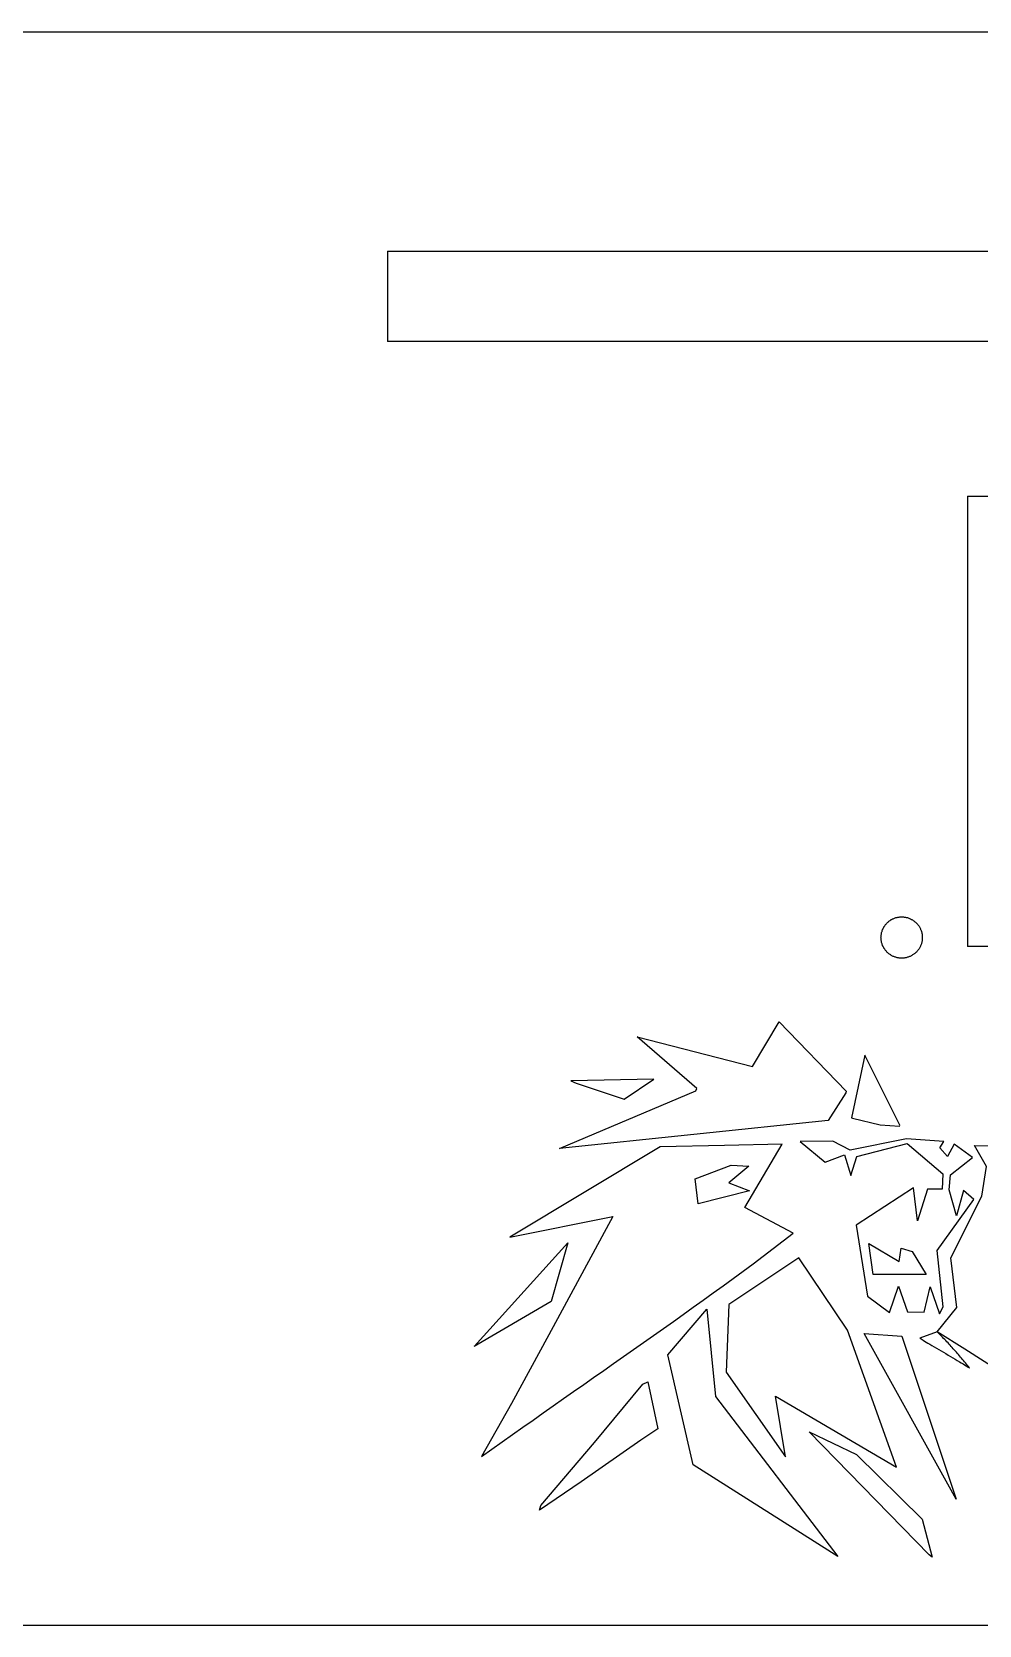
# Model space of a CAD drawing. Extents: x 1 to 453, y -1 to 123.
# Drawn here: x 143.6 to 216.9, y -0.5 to 122.9 of the extents above; entities that cross this region are included whole.
import ezdxf

# ---------------------------------------------------------------- set-up
doc = ezdxf.new("R2010")
doc.units = 0
doc.layers.get('0').update_dxf_attribs({"linetype": 'CONTINUOUS'})

msp = doc.modelspace()

# ---------------------------------------------------------------- linework, layer by layer
at = {"color": 1}
for points in [[(78.68, 122.89), (222.44, 122.89)], [(171.15, 105.9), (282.16, 105.9)], [(171.15, 105.9), (171.15, 98.91)], [(282.16, 98.91), (171.15, 98.91)], [(216.05, 86.92), (240.53, 86.92)], [(216.05, 86.92), (216.05, 52.04)], [(210.15, 54.13), (210.2, 54.15), (210.25, 54.18), (210.3, 54.2), (210.35, 54.22), (210.4, 54.24), (210.45, 54.26), (210.5, 54.28), (210.56, 54.29), (210.61, 54.3), (210.66, 54.31), (210.71, 54.32), (210.77, 54.33), (210.82, 54.34), (210.87, 54.34), (210.93, 54.34), (210.98, 54.34), (211.03, 54.34), (211.09, 54.34), (211.14, 54.33), (211.19, 54.32), (211.25, 54.31), (211.3, 54.3), (211.35, 54.29), (211.4, 54.28), (211.45, 54.26), (211.51, 54.24), (211.56, 54.22), (211.61, 54.2), (211.66, 54.18), (211.7, 54.15), (211.75, 54.13)], [(209.35, 52.74), (209.36, 52.8), (209.36, 52.85), (209.36, 52.91), (209.37, 52.96), (209.38, 53.01), (209.39, 53.07), (209.4, 53.12), (209.41, 53.17), (209.43, 53.22), (209.45, 53.28), (209.46, 53.33), (209.48, 53.37), (209.51, 53.42), (209.53, 53.47), (209.56, 53.52), (209.58, 53.57), (209.61, 53.61), (209.64, 53.65), (209.67, 53.7), (209.7, 53.74), (209.74, 53.78), (209.77, 53.82), (209.81, 53.86), (209.85, 53.9), (209.89, 53.94), (209.93, 53.97), (209.97, 54.01), (210.02, 54.04), (210.06, 54.07), (210.11, 54.1), (210.15, 54.13)], [(211.75, 54.13), (211.8, 54.1), (211.85, 54.07), (211.89, 54.04), (211.93, 54.01), (211.98, 53.97), (212.02, 53.94), (212.06, 53.9), (212.1, 53.86), (212.13, 53.82), (212.17, 53.78), (212.2, 53.74), (212.24, 53.7), (212.27, 53.65), (212.3, 53.61), (212.32, 53.57), (212.35, 53.52), (212.38, 53.47), (212.4, 53.42), (212.42, 53.37), (212.44, 53.33), (212.46, 53.28), (212.48, 53.22), (212.49, 53.17), (212.51, 53.12), (212.52, 53.07), (212.53, 53.01), (212.54, 52.96), (212.54, 52.91), (212.55, 52.85), (212.55, 52.8), (212.55, 52.74)], [(210.15, 51.36), (210.11, 51.39), (210.06, 51.42), (210.02, 51.45), (209.97, 51.48), (209.93, 51.51), (209.89, 51.55), (209.85, 51.59), (209.81, 51.62), (209.77, 51.66), (209.74, 51.7), (209.7, 51.74), (209.67, 51.79), (209.64, 51.83), (209.61, 51.87), (209.58, 51.92), (209.56, 51.97), (209.53, 52.01), (209.51, 52.06), (209.48, 52.11), (209.46, 52.16), (209.45, 52.21), (209.43, 52.26), (209.41, 52.31), (209.4, 52.36), (209.39, 52.42), (209.38, 52.47), (209.37, 52.52), (209.36, 52.58), (209.36, 52.63), (209.36, 52.69), (209.35, 52.74)], [(212.55, 52.74), (212.55, 52.69), (212.55, 52.63), (212.54, 52.58), (212.54, 52.52), (212.53, 52.47), (212.52, 52.42), (212.51, 52.36), (212.49, 52.31), (212.48, 52.26), (212.46, 52.21), (212.44, 52.16), (212.42, 52.11), (212.4, 52.06), (212.38, 52.01), (212.35, 51.97), (212.32, 51.92), (212.3, 51.87), (212.27, 51.83), (212.24, 51.79), (212.2, 51.74), (212.17, 51.7), (212.13, 51.66), (212.1, 51.62), (212.06, 51.59), (212.02, 51.55), (211.98, 51.51), (211.93, 51.48), (211.89, 51.45), (211.85, 51.42), (211.8, 51.39), (211.75, 51.36)], [(240.53, 52.04), (216.05, 52.04)], [(211.75, 51.36), (211.7, 51.33), (211.66, 51.31), (211.61, 51.28), (211.56, 51.26), (211.51, 51.24), (211.45, 51.22), (211.4, 51.21), (211.35, 51.19), (211.3, 51.18), (211.25, 51.17), (211.19, 51.16), (211.14, 51.15), (211.09, 51.15), (211.03, 51.15), (210.98, 51.14), (210.93, 51.14), (210.87, 51.15), (210.82, 51.15), (210.77, 51.15), (210.71, 51.16), (210.66, 51.17), (210.61, 51.18), (210.56, 51.19), (210.5, 51.21), (210.45, 51.22), (210.4, 51.24), (210.35, 51.26), (210.3, 51.28), (210.25, 51.31), (210.2, 51.33), (210.15, 51.36)], [(202.55, 29.85), (198.82, 31.82), (201.69, 36.73), (197.24, 36.64), (192.25, 36.52), (180.61, 29.53), (188.59, 31.14), (183.64, 21.98), (180.73, 16.66), (178.42, 12.54)], [(178.42, 12.54), (179.23, 13.11), (180.03, 13.69), (180.82, 14.25), (181.62, 14.82), (182.41, 15.37), (183.2, 15.93), (183.98, 16.48), (184.77, 17.03), (185.55, 17.58), (186.33, 18.12), (187.1, 18.66), (187.88, 19.2), (188.65, 19.75), (189.42, 20.29), (190.2, 20.83), (190.97, 21.37), (191.74, 21.91), (192.51, 22.46), (193.28, 23), (194.04, 23.55), (194.81, 24.1), (195.58, 24.65), (196.35, 25.21), (197.13, 25.77), (197.9, 26.34), (198.67, 26.91), (199.45, 27.48), (200.22, 28.07), (201, 28.65), (201.78, 29.25), (202.56, 29.85)], [(202.56, 29.85), (202.55, 29.85)], [(213.69, 22.21), (212.35, 21.71), (212.35, 21.71)], [(212.35, 21.71), (212.37, 21.7), (212.4, 21.68), (212.46, 21.65), (212.53, 21.6), (212.62, 21.55), (212.73, 21.48), (212.85, 21.41), (212.99, 21.33), (213.14, 21.24), (213.3, 21.15), (213.46, 21.05), (213.64, 20.94), (213.82, 20.84), (214, 20.73), (214.19, 20.62), (214.37, 20.51), (214.56, 20.4), (214.74, 20.29), (214.92, 20.18), (215.1, 20.08), (215.26, 19.98), (215.42, 19.88), (215.57, 19.79), (215.71, 19.71), (215.83, 19.64), (215.94, 19.57), (216.03, 19.52), (216.1, 19.47), (216.16, 19.44), (216.19, 19.42), (216.21, 19.41)], [(216.21, 19.41), (216.13, 19.51), (216.05, 19.6), (215.98, 19.7), (215.9, 19.79), (215.82, 19.88), (215.74, 19.98), (215.67, 20.07), (215.59, 20.16), (215.51, 20.25), (215.43, 20.35), (215.35, 20.44), (215.27, 20.53), (215.19, 20.62), (215.11, 20.71), (215.03, 20.8), (214.95, 20.89), (214.87, 20.98), (214.78, 21.07), (214.7, 21.16), (214.62, 21.25), (214.54, 21.34), (214.45, 21.43), (214.37, 21.52), (214.29, 21.61), (214.2, 21.69), (214.12, 21.78), (214.03, 21.87), (213.95, 21.95), (213.86, 22.04), (213.78, 22.13), (213.69, 22.21)], [(0.52, -0.52), (453.18, -0.52)]]:
    msp.add_lwpolyline(points, dxfattribs=at)
for points in [[(212.55, 52.74)], [(206.62, 40.72), (205.27, 38.58), (184.46, 36.39), (195.01, 40.86), (195.1, 41.04), (190.48, 45.04), (199.39, 42.76), (201.47, 46.2), (206.65, 40.83)], [(207.14, 38.74), (209.29, 38.24), (210.78, 38.12), (210.82, 38.2), (208.1, 43.63), (207.06, 38.78)], [(185.76, 41.47), (189.46, 40.21), (191.75, 41.76), (185.34, 41.65), (185.76, 41.47)], [(206.96, 36.27), (205.61, 36.96), (203.1, 36.93), (205.02, 35.35), (206.53, 35.9), (207.02, 34.31), (207.47, 35.77), (211.38, 36.8), (214.14, 34.45), (214.08, 33.26), (212.94, 33.24), (212.18, 30.81), (211.86, 33.36), (207.44, 30.45), (208.3, 24.96), (210.01, 23.69), (210.71, 25.74), (211.4, 23.76), (212.7, 23.73), (213.17, 25.68), (213.89, 23.6), (214.17, 24.13), (213.71, 28.5), (216.55, 32.44), (215.75, 33.14), (215.21, 31.18), (214.62, 33.21), (214.74, 34.35), (216.44, 35.71), (215.03, 36.74), (214.5, 35.78), (213.9, 36.46), (214.21, 36.94), (211.32, 37.15), (206.96, 36.26)], [(216.6, 36.63), (273.92, 36.47), (268.33, 19.06), (218.85, 18.96), (215.85, 20.87), (213.7, 22.21), (215.22, 24.09), (214.77, 27.94), (217.17, 32.71), (217.51, 35), (216.6, 36.63)], [(197.56, 33.74), (199.17, 33.12), (195.2, 32.12), (194.97, 34.06), (197.76, 35.12), (199.13, 35.03), (197.57, 33.73)], [(177.84, 21.06), (185.1, 29.1), (183.81, 24.56)], [(210.76, 27.66), (210.91, 28.68), (211.77, 28.42), (212.86, 26.65), (208.75, 26.65), (208.42, 29.03), (210.75, 27.66)], [(206.75, 22.34), (202.99, 27.93), (197.57, 24.33), (197.35, 19.08), (201.95, 12.52), (201.18, 17.22), (210.54, 11.73)], [(194.81, 11.9), (192.85, 20.43), (195.86, 23.96), (196.53, 17.19), (206, 4.8), (194.81, 11.9)], [(215.17, 9.24), (208.05, 22.07), (210.96, 21.86), (215.17, 9.25)], [(190.92, 18.15), (191.31, 18.34), (192.07, 14.69), (190.75, 13.81), (186.13, 10.58), (182.91, 8.4), (183.02, 8.75), (187.17, 13.63)], [(213.08, 4.92), (203.79, 14.45), (207.46, 12.71), (212.53, 7.68), (213.32, 4.75), (213.07, 4.93)]]:
    msp.add_lwpolyline(points, close=True, dxfattribs=at)

doc.saveas('drawing.dxf')
